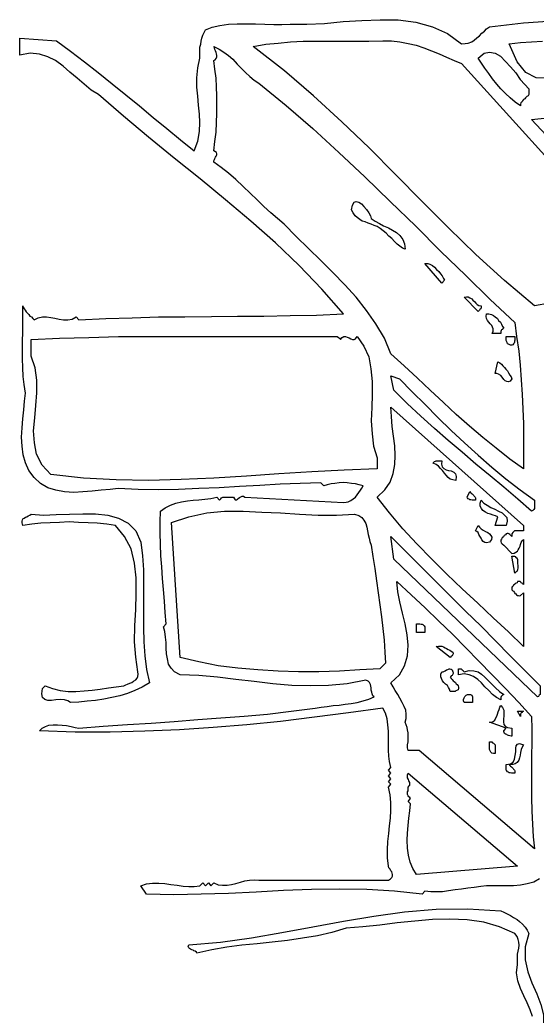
# Model space of a CAD drawing. Extents: x 0.04 to 7.35, y 0.05 to 8.86.
# Drawn here: x 0.039 to 1.249, y 1.28 to 3.608 of the extents above; entities that cross this region are included whole.
import ezdxf

# ---------------------------------------------------------------- set-up
doc = ezdxf.new("R2010")
doc.units = 0
doc.layers.add('1', color=7, linetype='Continuous')

msp = doc.modelspace()

# ---------------------------------------------------------------- linework, layer by layer
for points in [[(1.255, 1.601), (1.241, 1.593), (1.226, 1.589), (1.21, 1.586), (1.194, 1.585), (1.177, 1.585), (1.161, 1.585), (1.145, 1.585), (1.131, 1.585), (1.117, 1.583), (1.102, 1.581), (1.087, 1.579), (1.072, 1.577), (1.057, 1.575), (1.042, 1.573), (1.028, 1.571), (1.013, 1.571), (1, 1.571), (0.986, 1.572), (0.98, 1.565), (0.915, 1.572), (0.851, 1.576), (0.786, 1.577), (0.721, 1.576), (0.656, 1.574), (0.592, 1.57), (0.527, 1.567), (0.463, 1.565), (0.399, 1.564), (0.335, 1.565), (0.322, 1.585), (0.335, 1.589), (0.349, 1.591), (0.364, 1.591), (0.378, 1.59), (0.392, 1.588), (0.407, 1.586), (0.421, 1.584), (0.434, 1.583), (0.447, 1.583), (0.46, 1.585), (0.467, 1.592), (0.473, 1.585), (0.48, 1.592), (0.486, 1.585), (0.493, 1.592), (0.503, 1.587), (0.513, 1.586), (0.524, 1.586), (0.534, 1.588), (0.544, 1.59), (0.555, 1.593), (0.565, 1.596), (0.576, 1.598), (0.587, 1.599), (0.598, 1.598), (0.627, 1.598), (0.655, 1.598), (0.685, 1.598), (0.716, 1.598), (0.747, 1.598), (0.777, 1.598), (0.808, 1.598), (0.84, 1.598), (0.87, 1.598), (0.901, 1.598), (0.906, 1.601), (0.909, 1.604), (0.911, 1.607), (0.911, 1.611), (0.91, 1.614), (0.909, 1.617), (0.907, 1.62), (0.905, 1.624), (0.902, 1.627), (0.901, 1.631), (0.899, 1.65), (0.899, 1.669), (0.9, 1.688), (0.902, 1.707), (0.904, 1.725), (0.906, 1.743), (0.907, 1.761), (0.907, 1.779), (0.905, 1.797), (0.901, 1.815), (0.907, 1.822), (0.901, 1.828), (0.907, 1.835), (0.901, 1.842), (0.907, 1.848), (0.901, 1.855), (0.907, 1.861), (0.904, 1.875), (0.902, 1.888), (0.901, 1.902), (0.901, 1.917), (0.901, 1.932), (0.901, 1.946), (0.9, 1.961), (0.898, 1.975), (0.894, 1.988), (0.888, 2), (0.808, 1.989), (0.728, 1.979), (0.649, 1.969), (0.57, 1.961), (0.491, 1.955), (0.412, 1.949), (0.331, 1.946), (0.25, 1.944), (0.168, 1.944), (0.085, 1.947), (0.091, 1.953), (0.099, 1.957), (0.107, 1.96), (0.117, 1.961), (0.127, 1.961), (0.138, 1.96), (0.148, 1.959), (0.159, 1.957), (0.168, 1.955), (0.177, 1.953), (0.234, 1.958), (0.291, 1.962), (0.346, 1.965), (0.4, 1.969), (0.455, 1.973), (0.509, 1.977), (0.564, 1.981), (0.618, 1.986), (0.674, 1.993), (0.73, 2), (0.744, 2.002), (0.758, 2.004), (0.772, 2.006), (0.786, 2.007), (0.8, 2.009), (0.814, 2.011), (0.828, 2.013), (0.842, 2.017), (0.855, 2.021), (0.868, 2.026), (0.865, 2.029), (0.863, 2.033), (0.862, 2.037), (0.861, 2.042), (0.861, 2.047), (0.86, 2.051), (0.859, 2.055), (0.857, 2.06), (0.854, 2.063), (0.848, 2.065), (0.805, 2.057), (0.761, 2.053), (0.718, 2.052), (0.675, 2.053), (0.631, 2.057), (0.587, 2.062), (0.544, 2.067), (0.501, 2.072), (0.458, 2.076), (0.414, 2.078), (0.401, 2.085), (0.393, 2.093), (0.387, 2.103), (0.384, 2.115), (0.382, 2.127), (0.381, 2.14), (0.381, 2.153), (0.38, 2.166), (0.378, 2.179), (0.375, 2.19), (0.381, 2.197), (0.379, 2.223), (0.377, 2.25), (0.375, 2.277), (0.373, 2.303), (0.371, 2.33), (0.369, 2.356), (0.368, 2.383), (0.367, 2.409), (0.367, 2.435), (0.368, 2.46), (0.379, 2.468), (0.391, 2.474), (0.404, 2.479), (0.417, 2.482), (0.431, 2.484), (0.444, 2.486), (0.458, 2.487), (0.472, 2.488), (0.486, 2.49), (0.5, 2.493), (0.506, 2.486), (0.509, 2.489), (0.511, 2.491), (0.514, 2.493), (0.518, 2.493), (0.521, 2.493), (0.525, 2.493), (0.528, 2.493), (0.532, 2.493), (0.536, 2.493), (0.539, 2.493), (0.541, 2.489), (0.543, 2.487), (0.546, 2.487), (0.548, 2.488), (0.55, 2.49), (0.553, 2.492), (0.556, 2.494), (0.559, 2.495), (0.562, 2.495), (0.565, 2.493), (0.796, 2.48), (0.802, 2.481), (0.807, 2.482), (0.813, 2.485), (0.819, 2.489), (0.824, 2.493), (0.828, 2.498), (0.832, 2.504), (0.836, 2.509), (0.839, 2.514), (0.842, 2.519), (0.833, 2.522), (0.824, 2.524), (0.815, 2.525), (0.805, 2.526), (0.796, 2.527), (0.786, 2.526), (0.776, 2.525), (0.767, 2.524), (0.758, 2.522), (0.75, 2.519), (0.743, 2.526), (0.695, 2.525), (0.648, 2.523), (0.6, 2.52), (0.553, 2.518), (0.505, 2.515), (0.458, 2.513), (0.41, 2.511), (0.363, 2.51), (0.316, 2.511), (0.269, 2.513), (0.25, 2.511), (0.229, 2.509), (0.208, 2.507), (0.186, 2.505), (0.165, 2.504), (0.143, 2.505), (0.123, 2.509), (0.104, 2.515), (0.087, 2.525), (0.072, 2.539), (0.06, 2.555), (0.052, 2.573), (0.047, 2.592), (0.044, 2.612), (0.043, 2.633), (0.044, 2.655), (0.046, 2.676), (0.048, 2.697), (0.05, 2.717), (0.052, 2.736), (0.049, 2.756), (0.047, 2.775), (0.046, 2.796), (0.045, 2.816), (0.045, 2.837), (0.045, 2.858), (0.046, 2.878), (0.046, 2.899), (0.046, 2.92), (0.046, 2.94), (0.047, 2.937), (0.049, 2.933), (0.051, 2.93), (0.054, 2.926), (0.057, 2.923), (0.06, 2.92), (0.062, 2.916), (0.066, 2.914), (0.069, 2.91), (0.072, 2.907), (0.082, 2.912), (0.092, 2.914), (0.101, 2.914), (0.111, 2.913), (0.121, 2.911), (0.131, 2.909), (0.141, 2.907), (0.151, 2.907), (0.161, 2.909), (0.171, 2.914), (0.177, 2.907), (0.24, 2.91), (0.302, 2.912), (0.363, 2.914), (0.425, 2.914), (0.487, 2.915), (0.548, 2.916), (0.61, 2.916), (0.671, 2.917), (0.733, 2.918), (0.796, 2.921), (0.745, 2.979), (0.692, 3.034), (0.637, 3.087), (0.579, 3.138), (0.52, 3.188), (0.461, 3.237), (0.4, 3.285), (0.34, 3.334), (0.281, 3.383), (0.223, 3.434), (0.206, 3.444), (0.189, 3.458), (0.173, 3.472), (0.156, 3.486), (0.14, 3.5), (0.122, 3.513), (0.104, 3.522), (0.085, 3.528), (0.063, 3.53), (0.039, 3.526), (0.039, 3.565), (0.125, 3.559), (0.157, 3.535), (0.19, 3.51), (0.222, 3.485), (0.255, 3.459), (0.287, 3.433), (0.319, 3.407), (0.351, 3.38), (0.383, 3.354), (0.415, 3.328), (0.447, 3.302), (0.455, 3.325), (0.459, 3.347), (0.46, 3.368), (0.459, 3.388), (0.457, 3.409), (0.455, 3.43), (0.453, 3.451), (0.453, 3.473), (0.455, 3.496), (0.46, 3.519), (0.46, 3.525), (0.46, 3.53), (0.46, 3.537), (0.46, 3.544), (0.462, 3.551), (0.463, 3.558), (0.465, 3.565), (0.467, 3.572), (0.47, 3.579), (0.473, 3.585), (0.489, 3.591), (0.507, 3.595), (0.527, 3.598), (0.547, 3.599), (0.569, 3.599), (0.59, 3.599), (0.612, 3.598), (0.633, 3.597), (0.652, 3.597), (0.671, 3.598), (0.71, 3.598), (0.752, 3.6), (0.795, 3.604), (0.839, 3.607), (0.882, 3.608), (0.924, 3.608), (0.965, 3.603), (1.004, 3.592), (1.039, 3.576), (1.072, 3.552), (1.081, 3.553), (1.088, 3.554), (1.096, 3.557), (1.102, 3.561), (1.108, 3.566), (1.114, 3.571), (1.12, 3.577), (1.126, 3.582), (1.131, 3.587), (1.138, 3.592), (1.217, 3.601), (1.297, 3.607)], [(0.861, 3.144), (0.87, 3.138), (0.88, 3.132), (0.89, 3.127), (0.901, 3.122), (0.911, 3.117), (0.92, 3.111), (0.928, 3.104), (0.935, 3.095), (0.939, 3.085), (0.94, 3.072), (0.934, 3.075), (0.928, 3.079), (0.922, 3.084), (0.915, 3.09), (0.909, 3.097), (0.902, 3.103), (0.896, 3.11), (0.889, 3.115), (0.882, 3.121), (0.875, 3.125), (0.868, 3.128), (0.861, 3.131), (0.854, 3.133), (0.847, 3.136), (0.84, 3.138), (0.834, 3.142), (0.828, 3.146), (0.823, 3.15), (0.819, 3.157), (0.815, 3.164), (0.817, 3.175), (0.821, 3.182), (0.826, 3.184), (0.832, 3.182), (0.838, 3.178), (0.844, 3.172), (0.85, 3.165), (0.855, 3.157), (0.859, 3.15), (0.861, 3.144)], [(1.032, 3), (1.026, 2.993), (0.986, 3.039), (0.993, 3.039), (0.998, 3.037), (1.004, 3.034), (1.009, 3.03), (1.014, 3.025), (1.019, 3.02), (1.023, 3.015), (1.027, 3.01), (1.03, 3.004), (1.032, 3)], [(1.118, 2.94), (1.118, 2.938), (1.118, 2.936), (1.118, 2.935), (1.117, 2.933), (1.115, 2.931), (1.114, 2.93), (1.113, 2.928), (1.111, 2.927), (1.078, 2.96), (1.084, 2.961), (1.088, 2.961), (1.092, 2.959), (1.096, 2.956), (1.099, 2.953), (1.103, 2.949), (1.106, 2.946), (1.109, 2.943), (1.113, 2.941), (1.118, 2.94)], [(1.171, 2.888), (1.169, 2.886), (1.168, 2.885), (1.166, 2.884), (1.165, 2.882), (1.164, 2.88), (1.164, 2.879), (1.164, 2.877), (1.164, 2.875), (1.144, 2.875), (1.146, 2.881), (1.146, 2.886), (1.145, 2.89), (1.143, 2.894), (1.139, 2.898), (1.136, 2.902), (1.133, 2.906), (1.131, 2.91), (1.13, 2.915), (1.131, 2.921), (1.136, 2.921), (1.142, 2.92), (1.147, 2.917), (1.151, 2.914), (1.156, 2.91), (1.159, 2.906), (1.163, 2.902), (1.166, 2.897), (1.168, 2.892), (1.171, 2.888)], [(1.197, 2.868), (1.197, 2.865), (1.197, 2.862), (1.197, 2.86), (1.196, 2.857), (1.196, 2.855), (1.195, 2.853), (1.194, 2.851), (1.192, 2.849), (1.19, 2.848), (1.187, 2.848), (1.185, 2.849), (1.182, 2.85), (1.18, 2.851), (1.179, 2.854), (1.178, 2.856), (1.177, 2.859), (1.177, 2.862), (1.177, 2.865), (1.177, 2.868), (1.197, 2.868)], [(1.19, 2.769), (1.186, 2.764), (1.182, 2.762), (1.178, 2.763), (1.174, 2.765), (1.171, 2.768), (1.167, 2.773), (1.164, 2.777), (1.159, 2.78), (1.155, 2.782), (1.151, 2.782), (1.157, 2.809), (1.162, 2.807), (1.166, 2.804), (1.169, 2.8), (1.173, 2.796), (1.176, 2.792), (1.18, 2.788), (1.182, 2.783), (1.185, 2.778), (1.188, 2.774), (1.19, 2.769)], [(1.026, 2.578), (1.025, 2.57), (1.027, 2.564), (1.031, 2.56), (1.036, 2.557), (1.042, 2.555), (1.048, 2.554), (1.054, 2.551), (1.058, 2.547), (1.06, 2.541), (1.059, 2.532), (1.052, 2.533), (1.046, 2.535), (1.041, 2.539), (1.036, 2.544), (1.032, 2.549), (1.028, 2.555), (1.023, 2.56), (1.018, 2.565), (1.013, 2.569), (1.006, 2.572), (1.007, 2.574), (1.009, 2.576), (1.011, 2.577), (1.013, 2.578), (1.015, 2.578), (1.018, 2.578), (1.02, 2.578), (1.023, 2.578), (1.026, 2.578)], [(1.105, 2.486), (1.102, 2.486), (1.099, 2.486), (1.097, 2.486), (1.094, 2.487), (1.092, 2.487), (1.09, 2.488), (1.088, 2.489), (1.086, 2.491), (1.085, 2.493), (1.092, 2.506), (1.093, 2.504), (1.095, 2.502), (1.097, 2.501), (1.099, 2.499), (1.101, 2.497), (1.102, 2.495), (1.104, 2.493), (1.105, 2.491), (1.105, 2.489), (1.105, 2.486)], [(1.177, 2.427), (1.151, 2.427), (1.157, 2.447), (1.152, 2.449), (1.146, 2.451), (1.14, 2.453), (1.134, 2.455), (1.128, 2.458), (1.122, 2.462), (1.119, 2.466), (1.116, 2.472), (1.116, 2.479), (1.118, 2.486), (1.124, 2.479), (1.132, 2.474), (1.141, 2.469), (1.15, 2.465), (1.159, 2.46), (1.167, 2.456), (1.173, 2.451), (1.178, 2.445), (1.179, 2.437), (1.177, 2.427)], [(0.322, 2.388), (0.326, 2.356), (0.328, 2.323), (0.328, 2.289), (0.328, 2.255), (0.328, 2.222), (0.328, 2.188), (0.329, 2.155), (0.331, 2.122), (0.335, 2.09), (0.342, 2.059), (0.325, 2.049), (0.308, 2.041), (0.291, 2.034), (0.273, 2.029), (0.254, 2.025), (0.235, 2.021), (0.216, 2.018), (0.196, 2.016), (0.177, 2.014), (0.157, 2.013), (0.151, 2.017), (0.143, 2.019), (0.133, 2.02), (0.123, 2.019), (0.113, 2.018), (0.104, 2.018), (0.097, 2.02), (0.092, 2.025), (0.09, 2.033), (0.092, 2.046), (0.098, 2.052), (0.115, 2.046), (0.133, 2.041), (0.152, 2.039), (0.17, 2.039), (0.189, 2.04), (0.208, 2.042), (0.227, 2.044), (0.246, 2.047), (0.264, 2.05), (0.282, 2.052), (0.287, 2.054), (0.291, 2.056), (0.296, 2.058), (0.301, 2.06), (0.305, 2.063), (0.31, 2.066), (0.313, 2.07), (0.315, 2.074), (0.316, 2.079), (0.315, 2.085), (0.31, 2.119), (0.307, 2.155), (0.308, 2.192), (0.31, 2.23), (0.311, 2.267), (0.311, 2.304), (0.307, 2.339), (0.299, 2.372), (0.284, 2.401), (0.263, 2.427), (0.242, 2.43), (0.22, 2.432), (0.199, 2.433), (0.176, 2.434), (0.154, 2.435), (0.132, 2.434), (0.11, 2.433), (0.088, 2.432), (0.067, 2.43), (0.046, 2.427), (0.044, 2.433), (0.044, 2.437), (0.045, 2.44), (0.047, 2.443), (0.049, 2.444), (0.052, 2.446), (0.055, 2.447), (0.058, 2.449), (0.062, 2.451), (0.065, 2.453), (0.094, 2.451), (0.124, 2.452), (0.155, 2.453), (0.186, 2.454), (0.216, 2.454), (0.245, 2.451), (0.27, 2.444), (0.292, 2.432), (0.31, 2.414), (0.322, 2.388)], [(1.138, 2.388), (1.131, 2.386), (1.127, 2.387), (1.123, 2.389), (1.12, 2.393), (1.118, 2.397), (1.115, 2.402), (1.113, 2.406), (1.111, 2.41), (1.108, 2.413), (1.105, 2.414), (1.111, 2.427), (1.114, 2.423), (1.118, 2.419), (1.123, 2.416), (1.128, 2.413), (1.134, 2.41), (1.138, 2.407), (1.141, 2.403), (1.143, 2.399), (1.142, 2.394), (1.138, 2.388)], [(1.203, 2.348), (1.203, 2.345), (1.203, 2.341), (1.203, 2.337), (1.204, 2.334), (1.204, 2.33), (1.204, 2.327), (1.203, 2.324), (1.202, 2.32), (1.2, 2.318), (1.197, 2.315), (1.19, 2.355), (1.192, 2.355), (1.194, 2.355), (1.196, 2.355), (1.198, 2.354), (1.199, 2.352), (1.201, 2.351), (1.202, 2.349), (1.203, 2.348)], [(0.986, 2.19), (0.986, 2.177), (0.967, 2.177), (0.967, 2.197), (0.969, 2.197), (0.972, 2.197), (0.975, 2.197), (0.978, 2.196), (0.98, 2.196), (0.982, 2.195), (0.983, 2.194), (0.985, 2.192), (0.986, 2.19)], [(1.052, 2.131), (1.053, 2.129), (1.053, 2.127), (1.052, 2.125), (1.051, 2.124), (1.05, 2.122), (1.048, 2.121), (1.047, 2.119), (1.046, 2.118), (1.013, 2.144), (1.018, 2.145), (1.022, 2.145), (1.026, 2.145), (1.03, 2.143), (1.034, 2.141), (1.037, 2.139), (1.041, 2.137), (1.045, 2.135), (1.048, 2.133), (1.052, 2.131)], [(1.052, 2.085), (1.053, 2.083), (1.053, 2.081), (1.052, 2.079), (1.051, 2.078), (1.05, 2.076), (1.048, 2.075), (1.047, 2.073), (1.046, 2.072), (1.048, 2.069), (1.05, 2.067), (1.053, 2.064), (1.055, 2.062), (1.058, 2.06), (1.06, 2.057), (1.062, 2.055), (1.064, 2.052), (1.065, 2.049), (1.065, 2.046), (1.064, 2.043), (1.062, 2.042), (1.061, 2.041), (1.059, 2.04), (1.057, 2.039), (1.054, 2.039), (1.051, 2.039), (1.048, 2.039), (1.046, 2.039), (1.044, 2.044), (1.042, 2.048), (1.039, 2.053), (1.035, 2.056), (1.031, 2.06), (1.028, 2.064), (1.025, 2.069), (1.024, 2.073), (1.024, 2.079), (1.026, 2.085), (1.029, 2.085), (1.032, 2.086), (1.034, 2.087), (1.037, 2.089), (1.04, 2.09), (1.043, 2.092), (1.045, 2.092), (1.048, 2.091), (1.05, 2.089), (1.052, 2.085)], [(1.078, 2.085), (1.09, 2.088), (1.101, 2.087), (1.111, 2.085), (1.119, 2.079), (1.127, 2.072), (1.135, 2.064), (1.143, 2.056), (1.152, 2.047), (1.161, 2.039), (1.171, 2.032), (1.169, 2.031), (1.168, 2.03), (1.166, 2.028), (1.165, 2.027), (1.164, 2.025), (1.164, 2.023), (1.164, 2.021), (1.164, 2.019), (1.154, 2.025), (1.145, 2.032), (1.136, 2.041), (1.127, 2.05), (1.119, 2.059), (1.11, 2.067), (1.1, 2.074), (1.09, 2.078), (1.078, 2.08), (1.065, 2.078), (1.065, 2.092), (1.067, 2.092), (1.069, 2.092), (1.071, 2.092), (1.073, 2.09), (1.074, 2.089), (1.076, 2.088), (1.077, 2.086), (1.078, 2.085)], [(1.098, 2.026), (1.098, 2.013), (1.078, 2.013), (1.077, 2.017), (1.077, 2.02), (1.078, 2.024), (1.08, 2.027), (1.083, 2.03), (1.086, 2.032), (1.09, 2.032), (1.093, 2.032), (1.096, 2.03), (1.098, 2.026)], [(1.19, 1.953), (1.19, 1.934), (1.188, 1.934), (1.185, 1.935), (1.182, 1.936), (1.18, 1.937), (1.178, 1.938), (1.175, 1.939), (1.173, 1.941), (1.172, 1.943), (1.171, 1.945), (1.171, 1.947), (1.177, 1.953), (1.138, 1.967), (1.143, 1.967), (1.146, 1.969), (1.15, 1.972), (1.152, 1.976), (1.155, 1.981), (1.156, 1.986), (1.158, 1.991), (1.16, 1.997), (1.162, 2.002), (1.164, 2.006), (1.168, 2.001), (1.171, 1.995), (1.171, 1.988), (1.171, 1.981), (1.17, 1.975), (1.17, 1.968), (1.171, 1.962), (1.174, 1.958), (1.18, 1.955), (1.19, 1.953)], [(1.217, 1.993), (1.215, 1.992), (1.214, 1.99), (1.212, 1.989), (1.211, 1.987), (1.21, 1.986), (1.21, 1.984), (1.21, 1.982), (1.21, 1.98), (1.203, 1.993), (1.217, 1.993)], [(1.151, 1.914), (1.151, 1.894), (1.147, 1.894), (1.143, 1.895), (1.141, 1.897), (1.139, 1.9), (1.138, 1.903), (1.138, 1.906), (1.138, 1.91), (1.138, 1.914), (1.138, 1.917), (1.138, 1.921), (1.14, 1.921), (1.142, 1.921), (1.143, 1.921), (1.145, 1.919), (1.147, 1.918), (1.148, 1.917), (1.15, 1.915), (1.151, 1.914)], [(1.217, 1.914), (1.214, 1.909), (1.212, 1.903), (1.21, 1.896), (1.209, 1.89), (1.208, 1.884), (1.206, 1.878), (1.202, 1.873), (1.198, 1.87), (1.192, 1.868), (1.184, 1.868), (1.185, 1.866), (1.187, 1.864), (1.189, 1.863), (1.191, 1.861), (1.193, 1.859), (1.194, 1.857), (1.196, 1.855), (1.197, 1.853), (1.197, 1.851), (1.197, 1.848), (1.194, 1.848), (1.191, 1.848), (1.189, 1.848), (1.186, 1.849), (1.184, 1.849), (1.182, 1.85), (1.18, 1.851), (1.178, 1.853), (1.177, 1.855), (1.177, 1.868), (1.187, 1.87), (1.193, 1.874), (1.196, 1.881), (1.198, 1.889), (1.199, 1.898), (1.199, 1.906), (1.2, 1.912), (1.203, 1.916), (1.208, 1.917), (1.217, 1.914)], [(1.238, 1.279), (1.233, 1.295), (1.226, 1.311), (1.218, 1.328), (1.21, 1.345), (1.204, 1.363), (1.201, 1.381), (1.203, 1.401), (1.203, 1.409), (1.203, 1.418), (1.203, 1.425), (1.205, 1.432), (1.206, 1.439), (1.207, 1.446), (1.206, 1.453), (1.205, 1.459), (1.202, 1.466), (1.197, 1.473), (1.161, 1.489), (1.124, 1.5), (1.085, 1.505), (1.045, 1.507), (1.004, 1.506), (0.963, 1.502), (0.922, 1.498), (0.881, 1.493), (0.841, 1.489), (0.802, 1.486), (0.769, 1.476), (0.735, 1.468), (0.7, 1.462), (0.665, 1.457), (0.629, 1.453), (0.594, 1.449), (0.558, 1.446), (0.523, 1.441), (0.488, 1.435), (0.453, 1.427), (0.452, 1.43), (0.449, 1.432), (0.446, 1.433), (0.444, 1.434), (0.441, 1.435), (0.438, 1.437), (0.436, 1.438), (0.434, 1.44), (0.433, 1.443), (0.434, 1.447), (0.508, 1.453), (0.581, 1.463), (0.652, 1.476), (0.724, 1.489), (0.796, 1.502), (0.867, 1.514), (0.939, 1.524), (1.013, 1.53), (1.087, 1.531), (1.164, 1.526), (1.171, 1.523), (1.179, 1.519), (1.187, 1.515), (1.194, 1.511), (1.202, 1.506), (1.208, 1.501), (1.215, 1.495), (1.221, 1.488), (1.226, 1.481), (1.23, 1.473)], [(1.23, 1.473), (1.221, 1.442), (1.221, 1.412), (1.227, 1.384), (1.237, 1.358), (1.248, 1.332), (1.258, 1.307), (1.264, 1.283), (1.264, 1.259)]]:
    msp.add_lwpolyline(points)
at = {"layer": '1'}
for points in [[(0.598, 3.46), (0.662, 3.408), (0.724, 3.354), (0.785, 3.298), (0.846, 3.241), (0.905, 3.184), (0.965, 3.126), (1.023, 3.068), (1.082, 3.011), (1.139, 2.955), (1.197, 2.901), (1.201, 2.868), (1.206, 2.834), (1.209, 2.801), (1.212, 2.767), (1.214, 2.733), (1.216, 2.699), (1.217, 2.664), (1.217, 2.629), (1.217, 2.594), (1.217, 2.559), (1.185, 2.582), (1.153, 2.607), (1.122, 2.632), (1.091, 2.659), (1.06, 2.686), (1.03, 2.714), (0.999, 2.743), (0.969, 2.771), (0.938, 2.8), (0.907, 2.828), (0.892, 2.864), (0.872, 2.898), (0.85, 2.929), (0.826, 2.96), (0.799, 2.989), (0.771, 3.018), (0.743, 3.046), (0.714, 3.074), (0.685, 3.102), (0.657, 3.131), (0.642, 3.144), (0.626, 3.157), (0.61, 3.172), (0.594, 3.188), (0.578, 3.203), (0.561, 3.219), (0.544, 3.235), (0.527, 3.25), (0.51, 3.263), (0.493, 3.276), (0.493, 3.279), (0.494, 3.282), (0.495, 3.284), (0.497, 3.287), (0.498, 3.29), (0.5, 3.293), (0.5, 3.295), (0.499, 3.298), (0.497, 3.3), (0.493, 3.302), (0.495, 3.324), (0.498, 3.346), (0.499, 3.368), (0.5, 3.389), (0.5, 3.41), (0.5, 3.431), (0.499, 3.452), (0.498, 3.472), (0.495, 3.493), (0.493, 3.513), (0.496, 3.515), (0.498, 3.518), (0.5, 3.522), (0.5, 3.525), (0.499, 3.529), (0.498, 3.532), (0.497, 3.536), (0.495, 3.539), (0.494, 3.543), (0.493, 3.546), (0.505, 3.54), (0.516, 3.533), (0.527, 3.525), (0.537, 3.516), (0.547, 3.505), (0.557, 3.495), (0.567, 3.485), (0.577, 3.476), (0.587, 3.467), (0.598, 3.46)], [(1.278, 2.946), (1.243, 2.94), (1.173, 2.999), (1.106, 3.06), (1.042, 3.122), (0.98, 3.184), (0.918, 3.247), (0.856, 3.309), (0.792, 3.37), (0.726, 3.431), (0.658, 3.489), (0.585, 3.546), (0.614, 3.551), (0.643, 3.554), (0.672, 3.557), (0.702, 3.558), (0.731, 3.558), (0.762, 3.558), (0.792, 3.558), (0.824, 3.558), (0.855, 3.558), (0.888, 3.559), (0.908, 3.559), (0.928, 3.557), (0.947, 3.553), (0.966, 3.549), (0.984, 3.543), (1.002, 3.536), (1.02, 3.529), (1.037, 3.521), (1.055, 3.513), (1.072, 3.506)], [(1.274, 3.472), (1.247, 3.473), (1.223, 3.485), (1.202, 3.51), (1.184, 3.552), (1.21, 3.555), (1.236, 3.557), (1.262, 3.558)], [(1.23, 3.434), (1.228, 3.431), (1.225, 3.429), (1.222, 3.426), (1.22, 3.424), (1.217, 3.422), (1.215, 3.419), (1.213, 3.416), (1.211, 3.414), (1.21, 3.411), (1.21, 3.407), (1.198, 3.416), (1.186, 3.426), (1.175, 3.436), (1.164, 3.447), (1.155, 3.458), (1.145, 3.47), (1.136, 3.483), (1.127, 3.495), (1.119, 3.507), (1.111, 3.519), (1.125, 3.53), (1.138, 3.533), (1.151, 3.53), (1.163, 3.523), (1.175, 3.511), (1.187, 3.498), (1.199, 3.484), (1.209, 3.469), (1.22, 3.457), (1.23, 3.447), (1.23, 3.434)], [(1.072, 3.506), (1.394, 3.151)], [(1.48, 3.177), (1.476, 3.175), (1.471, 3.173), (1.467, 3.171), (1.462, 3.17), (1.458, 3.168), (1.453, 3.167), (1.448, 3.166), (1.443, 3.166), (1.439, 3.165), (1.434, 3.164), (1.236, 3.375), (1.289, 3.381), (1.31, 3.36), (1.33, 3.34), (1.35, 3.32), (1.37, 3.3), (1.389, 3.281), (1.408, 3.261), (1.427, 3.242), (1.445, 3.221), (1.462, 3.2), (1.48, 3.177)], [(0.789, 2.861), (0.793, 2.866), (0.797, 2.868), (0.801, 2.868), (0.805, 2.867), (0.809, 2.865), (0.813, 2.863), (0.817, 2.861), (0.821, 2.861), (0.824, 2.863), (0.828, 2.868), (0.844, 2.846), (0.855, 2.821), (0.86, 2.793), (0.863, 2.763), (0.863, 2.733), (0.862, 2.702), (0.861, 2.671), (0.863, 2.641), (0.866, 2.612), (0.875, 2.585), (0.875, 2.559), (0.798, 2.556), (0.722, 2.552), (0.645, 2.547), (0.569, 2.542), (0.493, 2.537), (0.416, 2.534), (0.34, 2.532), (0.264, 2.533), (0.188, 2.537), (0.111, 2.546), (0.091, 2.568), (0.078, 2.593), (0.073, 2.62), (0.071, 2.648), (0.074, 2.678), (0.076, 2.707), (0.079, 2.737), (0.079, 2.766), (0.075, 2.795), (0.065, 2.822), (0.065, 2.861), (0.132, 2.864), (0.2, 2.866), (0.27, 2.868), (0.341, 2.868), (0.412, 2.868), (0.483, 2.868), (0.554, 2.868), (0.623, 2.868), (0.691, 2.868), (0.756, 2.868), (0.759, 2.868), (0.763, 2.868), (0.767, 2.868), (0.77, 2.868), (0.774, 2.868), (0.777, 2.868), (0.781, 2.868), (0.784, 2.866), (0.787, 2.864), (0.789, 2.861)], [(0.927, 2.769), (0.957, 2.739), (0.987, 2.709), (1.017, 2.679), (1.048, 2.649), (1.079, 2.62), (1.111, 2.591), (1.143, 2.563), (1.176, 2.536), (1.209, 2.51), (1.243, 2.486), (1.243, 2.483), (1.243, 2.481), (1.243, 2.478), (1.243, 2.475), (1.243, 2.472), (1.243, 2.469), (1.243, 2.466), (1.241, 2.464), (1.239, 2.462), (1.236, 2.46), (1.204, 2.488), (1.171, 2.516), (1.139, 2.543), (1.106, 2.57), (1.074, 2.598), (1.041, 2.625), (1.009, 2.653), (0.977, 2.682), (0.945, 2.712), (0.914, 2.743), (0.907, 2.776), (0.927, 2.769)], [(1.217, 2.414), (1.214, 2.414), (1.211, 2.414), (1.208, 2.414), (1.205, 2.414), (1.202, 2.414), (1.199, 2.414), (1.196, 2.414), (1.194, 2.412), (1.192, 2.41), (1.19, 2.407), (1.19, 2.401), (1.189, 2.402), (1.187, 2.404), (1.186, 2.405), (1.185, 2.406), (1.183, 2.407), (1.181, 2.408), (1.179, 2.408), (1.177, 2.407), (1.175, 2.405), (1.172, 2.403), (1.17, 2.4), (1.167, 2.398), (1.166, 2.395), (1.164, 2.392), (1.164, 2.389), (1.165, 2.386), (1.167, 2.384), (1.171, 2.381), (1.19, 2.361), (1.195, 2.362), (1.199, 2.364), (1.203, 2.367), (1.205, 2.37), (1.207, 2.374), (1.209, 2.378), (1.21, 2.382), (1.212, 2.387), (1.214, 2.391), (1.217, 2.394), (1.217, 2.289), (1.215, 2.29), (1.214, 2.292), (1.212, 2.293), (1.211, 2.294), (1.209, 2.296), (1.208, 2.296), (1.206, 2.296), (1.203, 2.296), (1.202, 2.293), (1.2, 2.292), (1.198, 2.29), (1.196, 2.289), (1.194, 2.287), (1.193, 2.285), (1.191, 2.283), (1.19, 2.281), (1.19, 2.279), (1.19, 2.276), (1.192, 2.274), (1.194, 2.273), (1.196, 2.27), (1.197, 2.268), (1.199, 2.267), (1.201, 2.265), (1.203, 2.263), (1.205, 2.263), (1.207, 2.262), (1.21, 2.263), (1.217, 2.269), (1.217, 2.144), (1.182, 2.178), (1.146, 2.211), (1.11, 2.245), (1.074, 2.279), (1.038, 2.313), (1.003, 2.348), (0.968, 2.384), (0.935, 2.419), (0.904, 2.456), (0.875, 2.493), (0.893, 2.51), (0.905, 2.528), (0.912, 2.548), (0.916, 2.569), (0.917, 2.59), (0.916, 2.613), (0.913, 2.635), (0.91, 2.658), (0.908, 2.681), (0.907, 2.703), (1.217, 2.427), (1.217, 2.414)], [(0.822, 2.453), (0.832, 2.45), (0.839, 2.445), (0.844, 2.439), (0.848, 2.431), (0.851, 2.423), (0.852, 2.414), (0.854, 2.406), (0.856, 2.397), (0.858, 2.389), (0.861, 2.381), (0.865, 2.354), (0.869, 2.326), (0.873, 2.297), (0.877, 2.269), (0.881, 2.241), (0.885, 2.213), (0.888, 2.186), (0.891, 2.159), (0.893, 2.131), (0.894, 2.105), (0.881, 2.092), (0.834, 2.089), (0.787, 2.086), (0.738, 2.085), (0.691, 2.085), (0.643, 2.086), (0.596, 2.089), (0.549, 2.093), (0.503, 2.099), (0.458, 2.108), (0.414, 2.118), (0.394, 2.434), (0.434, 2.447), (0.476, 2.456), (0.518, 2.46), (0.561, 2.46), (0.605, 2.458), (0.649, 2.456), (0.693, 2.453), (0.737, 2.451), (0.78, 2.451), (0.822, 2.453)], [(1.256, 2.052), (1.256, 2.049), (1.256, 2.046), (1.256, 2.043), (1.256, 2.041), (1.256, 2.037), (1.256, 2.034), (1.256, 2.032), (1.254, 2.03), (1.252, 2.027), (1.25, 2.026), (0.914, 2.348), (0.907, 2.401), (0.942, 2.366), (0.977, 2.331), (1.012, 2.296), (1.047, 2.261), (1.082, 2.226), (1.117, 2.192), (1.152, 2.157), (1.186, 2.122), (1.221, 2.087), (1.256, 2.052)], [(1.236, 1.98), (1.237, 1.951), (1.237, 1.92), (1.236, 1.888), (1.236, 1.856), (1.236, 1.824), (1.236, 1.791), (1.237, 1.759), (1.238, 1.729), (1.24, 1.699), (1.243, 1.671), (0.973, 1.901), (0.947, 1.901), (0.946, 1.907), (0.946, 1.914), (0.947, 1.921), (0.947, 1.928), (0.947, 1.935), (0.947, 1.942), (0.946, 1.949), (0.945, 1.955), (0.943, 1.961), (0.94, 1.967), (0.943, 1.976), (0.943, 1.986), (0.942, 1.995), (0.938, 2.004), (0.933, 2.013), (0.928, 2.023), (0.923, 2.032), (0.917, 2.041), (0.912, 2.05), (0.907, 2.059), (0.927, 2.078), (0.939, 2.099), (0.946, 2.122), (0.947, 2.147), (0.945, 2.171), (0.94, 2.197), (0.934, 2.222), (0.928, 2.248), (0.923, 2.272), (0.921, 2.296), (0.954, 2.265), (0.987, 2.234), (1.019, 2.203), (1.051, 2.173), (1.082, 2.141), (1.113, 2.11), (1.144, 2.078), (1.175, 2.046), (1.206, 2.013), (1.236, 1.98)], [(0.967, 1.611), (0.958, 1.625), (0.952, 1.64), (0.948, 1.656), (0.946, 1.673), (0.945, 1.691), (0.946, 1.708), (0.947, 1.726), (0.949, 1.743), (0.951, 1.76), (0.953, 1.776), (0.947, 1.782), (0.953, 1.789), (0.951, 1.791), (0.949, 1.793), (0.947, 1.795), (0.946, 1.798), (0.946, 1.8), (0.946, 1.804), (0.947, 1.807), (0.947, 1.81), (0.947, 1.812), (0.947, 1.815), (0.95, 1.818), (0.951, 1.82), (0.951, 1.823), (0.951, 1.826), (0.949, 1.83), (0.948, 1.833), (0.946, 1.837), (0.946, 1.84), (0.946, 1.844), (0.947, 1.848), (1.203, 1.631), (0.967, 1.611)]]:
    msp.add_lwpolyline(points, dxfattribs=at)

doc.saveas('drawing.dxf')
